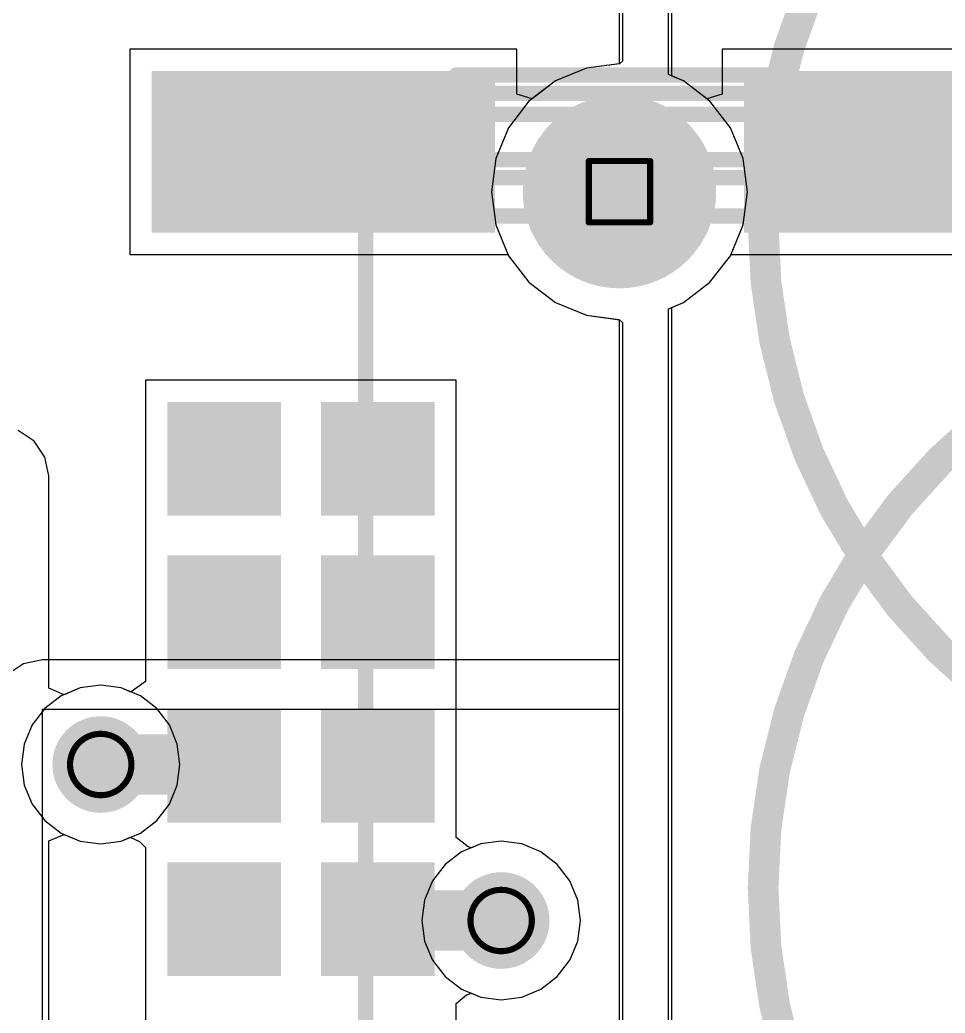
# Model space of a CAD drawing. Header units: millimetres. Extents: x 5 to 399, y 5 to 287.
# Drawn here: x 239.35 to 247, y 163.84 to 172.06 of the extents above; entities that cross this region are included whole.
import ezdxf

# ---------------------------------------------------------------- set-up
doc = ezdxf.new("R2010")
doc.units = ezdxf.units.MM
for name, color, linetype in [('BottomLayer', 5, 'Continuous'), ('BottomSolder', 6, 'Continuous'), ('DrillDrawing', 1, 'Continuous'), ('DrillGuide', 244, 'Continuous'), ('Mechanical7', 56, 'Continuous'), ('MidLayer1', 16, 'Continuous'), ('MidLayer2', 76, 'Continuous'), ('MultiLayer', 9, 'Continuous'), ('PadHoleLayer', 156, 'Continuous'), ('TopLayer', 1, 'Continuous'), ('TopOverlay', 2, 'Continuous'), ('TopPaste', 8, 'Continuous'), ('TopSolder', 216, 'Continuous'), ('ViaHoleLayer', 16, 'Continuous')]:
    doc.layers.add(name, color=color, linetype=linetype)

# ---------------------------------------------------------------- blocks, each defined once
blk = doc.blocks.new('CON_SMD_50P_ERNI_154765_279')
at = {"layer": 'BottomSolder'}
blk.add_solid([(17.52000052, 0.06999732), (17.3800008, 0.06999732), (17.52000052, -0.0700024), (17.3800008, -0.0700024)], dxfattribs=at)
at = {"layer": 'PadHoleLayer', "const_width": 0.7999984}
blk.add_lwpolyline([(17.05000146, -2.54e-06, 1), (17.84999986, -2.54e-06, 1)], format="xyb", close=True, dxfattribs=at)
at = {"layer": 'TopLayer'}
for points in [[(18.3799988, 3.80000002), (17.1800012, 3.80000002), (18.3799988, 1.10000034), (17.1800012, 1.10000034)], [(11.8299992, 3.67000028), (11.0300008, 3.67000028), (11.8299992, 2.87000188), (11.0300008, 2.87000188)], [(13.0999992, 3.67000028), (12.3000008, 3.67000028), (13.0999992, 2.87000188), (12.3000008, 2.87000188)], [(14.3699992, 3.67000028), (13.5700008, 3.67000028), (14.3699992, 2.87000188), (13.5700008, 2.87000188)], [(15.6399992, 3.67000028), (14.8400008, 3.67000028), (15.6399992, 2.87000188), (14.8400008, 2.87000188)], [(11.8299992, 2.40000028), (11.0300008, 2.40000028), (11.8299992, 1.60000188), (11.0300008, 1.60000188)], [(13.0999992, 2.40000028), (12.3000008, 2.40000028), (13.0999992, 1.60000188), (12.3000008, 1.60000188)], [(14.3699992, 2.40000028), (13.5700008, 2.40000028), (14.3699992, 1.60000188), (13.5700008, 1.60000188)], [(15.6399992, 2.40000028), (14.8400008, 2.40000028), (15.6399992, 1.60000188), (14.8400008, 1.60000188)], [(18.3799988, -1.10000034), (17.1800012, -1.10000034), (18.3799988, -3.80000002), (17.1800012, -3.80000002)]]:
    blk.add_solid(points, dxfattribs=at)
at = {"layer": 'TopOverlay', "const_width": 0.127}
for points in [[(11.18399846, 3.44460576, -0.4142135623730915), (11.28399826, 3.544605559999999)], [(11.5840002, 3.544605559999999, -0.4142135623730927), (11.684, 3.44460576)], [(12.45399846, 3.44460576, -0.4142135623730915), (12.55399826, 3.544605559999999)], [(12.8540002, 3.544605559999999, -0.4142135623730927), (12.954, 3.44460576)], [(13.72399846, 3.44460576, -0.4142135623730915), (13.82399826, 3.544605559999999)], [(14.1240002, 3.544605559999999, -0.4142135623730927), (14.224, 3.44460576)], [(14.99399846, 3.44460576, -0.4142135623730915), (15.09399826, 3.544605559999999)], [(15.3940002, 3.544605559999999, -0.4142135623730927), (15.494, 3.44460576)], [(17.26505564, 3.4000059, -0.4142135623730915), (17.36505544, 3.5000057)], [(18.16505638, 3.5000057, -0.4142135623730927), (18.26505618, 3.4000059)], [(18.26505618, 3.230006239999999, -0.4142135623730939), (18.16505638, 3.13000644)], [(17.91505688, 3.03000664, -0.4142135623730915), (18.01505668, 3.13000644)], [(18.01505668, 2.8800044, -0.4142135623730951), (17.91505688, 2.9800042)], [(11.18399846, 2.174605759999999, -0.4142135623730915), (11.28399826, 2.27460556)], [(11.5840002, 2.27460556, -0.4142135623730927), (11.684, 2.174605759999999)], [(12.45399846, 2.174605759999999, -0.4142135623730915), (12.55399826, 2.27460556)], [(12.8540002, 2.27460556, -0.4142135623730927), (12.954, 2.174605759999999)], [(13.72399846, 2.174605759999999, -0.4142135623730915), (13.82399826, 2.27460556)], [(14.1240002, 2.27460556, -0.4142135623730927), (14.224, 2.174605759999999)], [(14.99399846, 2.174605759999999, -0.4142135623730915), (15.09399826, 2.27460556)], [(15.3940002, 2.27460556, -0.4142135623730927), (15.494, 2.174605759999999)], [(17.56505504, 1.75000158, -0.4112006563803343), (17.82486402, 2.05000352)], [(17.71505474, 1.75000158, -0.4111942617119991), (17.97486118, 2.05000098)], [(17.82486402, -2.05001114, -0.4112006563803342), (17.56505504, -1.7500092)], [(17.97486118, -2.0500086, -0.4111942617119989), (17.71505474, -1.7500092)]]:
    blk.add_lwpolyline(points, format="xyb", dxfattribs=at)
at = {"layer": 'TopOverlay', "const_width": 0.0635}
for points in [[(11.25224826, 3.544605559999999, 1), (11.31574826, 3.544605559999999, 1)], [(11.2522508, 3.544605559999999, 1), (11.3157508, 3.544605559999999, 1)], [(11.5522502, 3.544605559999999, 1), (11.6157502, 3.544605559999999, 1)], [(11.5522502, 3.544605559999999, 1), (11.6157502, 3.544605559999999, 1)], [(12.52224826, 3.544605559999999, 1), (12.58574826, 3.544605559999999, 1)], [(12.5222508, 3.544605559999999, 1), (12.5857508, 3.544605559999999, 1)], [(12.8222502, 3.544605559999999, 1), (12.8857502, 3.544605559999999, 1)], [(12.8222502, 3.544605559999999, 1), (12.8857502, 3.544605559999999, 1)], [(13.79224826, 3.544605559999999, 1), (13.85574826, 3.544605559999999, 1)], [(13.7922508, 3.544605559999999, 1), (13.8557508, 3.544605559999999, 1)], [(14.0922502, 3.544605559999999, 1), (14.1557502, 3.544605559999999, 1)], [(14.0922502, 3.544605559999999, 1), (14.1557502, 3.544605559999999, 1)], [(15.06224826, 3.544605559999999, 1), (15.12574826, 3.544605559999999, 1)], [(15.0622508, 3.544605559999999, 1), (15.1257508, 3.544605559999999, 1)], [(15.3622502, 3.544605559999999, 1), (15.4257502, 3.544605559999999, 1)], [(15.3622502, 3.544605559999999, 1), (15.4257502, 3.544605559999999, 1)], [(17.3333029, 3.50000824, 1), (17.3968029, 3.50000824, 1)], [(17.33330544, 3.5000057, 1), (17.39680544, 3.5000057, 1)], [(18.13330638, 3.50000824, 1), (18.19680638, 3.50000824, 1)], [(18.13330638, 3.5000057, 1), (18.19680638, 3.5000057, 1)], [(11.15224846, 3.44460576, 1), (11.21574846, 3.44460576, 1)], [(11.15224846, 3.44460576, 1), (11.21574846, 3.44460576, 1)], [(11.65225, 3.44460576, 1), (11.71575, 3.44460576, 1)], [(11.65225, 3.44460576, 1), (11.71575, 3.44460576, 1)], [(12.42224846, 3.44460576, 1), (12.48574846, 3.44460576, 1)], [(12.42224846, 3.44460576, 1), (12.48574846, 3.44460576, 1)], [(12.92225, 3.44460576, 1), (12.98575, 3.44460576, 1)], [(12.92225, 3.44460576, 1), (12.98575, 3.44460576, 1)], [(13.69224846, 3.44460576, 1), (13.75574846, 3.44460576, 1)], [(13.69224846, 3.44460576, 1), (13.75574846, 3.44460576, 1)], [(14.19225, 3.44460576, 1), (14.25575, 3.44460576, 1)], [(14.19225, 3.44460576, 1), (14.25575, 3.44460576, 1)], [(14.96224846, 3.44460576, 1), (15.02574846, 3.44460576, 1)], [(14.96224846, 3.44460576, 1), (15.02574846, 3.44460576, 1)], [(15.46225, 3.44460576, 1), (15.52575, 3.44460576, 1)], [(15.46225, 3.44460576, 1), (15.52575, 3.44460576, 1)], [(17.2333031, 3.4000059, 1), (17.2968031, 3.4000059, 1)], [(17.23330564, 3.4000059, 1), (17.29680564, 3.4000059, 1)], [(18.23330618, 3.4000059, 1), (18.29680618, 3.4000059, 1)], [(18.23330618, 3.4000059, 1), (18.29680618, 3.4000059, 1)], [(18.23330618, 3.230006239999999, 1), (18.29680618, 3.230006239999999, 1)], [(18.23330618, 3.230006239999999, 1), (18.29680618, 3.230006239999999, 1)], [(17.98330668, 3.13000644, 1), (18.04680668, 3.13000644, 1)], [(17.98330668, 3.13000644, 1), (18.04680668, 3.13000644, 1)], [(18.13330638, 3.13000644, 1), (18.19680638, 3.13000644, 1)], [(18.13330638, 3.13000644, 1), (18.19680638, 3.13000644, 1)], [(17.88330434, 3.03000664, 1), (17.94680434, 3.03000664, 1)], [(17.88330434, 2.98000674, 1), (17.94680434, 2.98000674, 1)], [(17.88330688, 3.03000664, 1), (17.94680688, 3.03000664, 1)], [(17.88330688, 2.9800042, 1), (17.94680688, 2.9800042, 1)], [(11.15224846, 2.93190168, 1), (11.21574846, 2.93190168, 1)], [(11.15224846, 2.93190168, 1), (11.21574846, 2.93190168, 1)], [(11.65225, 2.93190168, 1), (11.71575, 2.93190168, 1)], [(11.65225, 2.93190168, 1), (11.71575, 2.93190168, 1)], [(12.42224846, 2.93190168, 1), (12.48574846, 2.93190168, 1)], [(12.42224846, 2.93190168, 1), (12.48574846, 2.93190168, 1)], [(12.92225, 2.93190168, 1), (12.98575, 2.93190168, 1)], [(12.92225, 2.93190168, 1), (12.98575, 2.93190168, 1)], [(13.69224846, 2.93190168, 1), (13.75574846, 2.93190168, 1)], [(13.69224846, 2.93190168, 1), (13.75574846, 2.93190168, 1)], [(14.19225, 2.93190168, 1), (14.25575, 2.93190168, 1)], [(14.19225, 2.93190168, 1), (14.25575, 2.93190168, 1)], [(14.96224846, 2.93190168, 1), (15.02574846, 2.93190168, 1)], [(14.96224846, 2.93190168, 1), (15.02574846, 2.93190168, 1)], [(15.46225, 2.93190168, 1), (15.52575, 2.93190168, 1)], [(15.46225, 2.93190168, 1), (15.52575, 2.93190168, 1)], [(11.15224846, 2.88348928, 1), (11.21574846, 2.88348928, 1)], [(11.15224846, 2.88348928, 1), (11.21574846, 2.88348928, 1)], [(11.65225, 2.88348928, 1), (11.71575, 2.88348928, 1)], [(11.65225, 2.88348928, 1), (11.71575, 2.88348928, 1)], [(12.42224846, 2.88348928, 1), (12.48574846, 2.88348928, 1)], [(12.42224846, 2.88348928, 1), (12.48574846, 2.88348928, 1)], [(12.92225, 2.88348928, 1), (12.98575, 2.88348928, 1)], [(12.92225, 2.88348928, 1), (12.98575, 2.88348928, 1)], [(13.69224846, 2.88348928, 1), (13.75574846, 2.88348928, 1)], [(13.69224846, 2.88348928, 1), (13.75574846, 2.88348928, 1)], [(14.19225, 2.88348928, 1), (14.25575, 2.88348928, 1)], [(14.19225, 2.88348928, 1), (14.25575, 2.88348928, 1)], [(14.96224846, 2.88348928, 1), (15.02574846, 2.88348928, 1)], [(14.96224846, 2.88348928, 1), (15.02574846, 2.88348928, 1)], [(15.46225, 2.88348928, 1), (15.52575, 2.88348928, 1)], [(15.46225, 2.88348928, 1), (15.52575, 2.88348928, 1)], [(17.88330434, 2.8800044, 1), (17.94680434, 2.8800044, 1)], [(17.88330434, 2.8800044, 1), (17.94680434, 2.8800044, 1)], [(17.93330678, 2.8800044, 1), (17.99680678, 2.8800044, 1)], [(17.93330678, 2.8800044, 1), (17.99680678, 2.8800044, 1)], [(17.93330678, 2.8800044, 1), (17.99680678, 2.8800044, 1)], [(17.98330668, 2.8800044, 1), (18.04680668, 2.8800044, 1)], [(18.23330618, 2.8800044, 1), (18.29680618, 2.8800044, 1)], [(18.23330618, 2.8800044, 1), (18.29680618, 2.8800044, 1)], [(17.93330678, 2.7800046, 1), (17.99680678, 2.7800046, 1)], [(17.93330678, 2.7800046, 1), (17.99680678, 2.7800046, 1)], [(17.93330678, 2.7800046, 1), (17.99680678, 2.7800046, 1)], [(18.23330618, 2.7800046, 1), (18.29680618, 2.7800046, 1)], [(18.23330618, 2.7800046, 1), (18.29680618, 2.7800046, 1)], [(18.23330618, 2.7800046, 1), (18.29680618, 2.7800046, 1)], [(11.25224826, 2.27460556, 1), (11.31574826, 2.27460556, 1)], [(11.2522508, 2.27460556, 1), (11.3157508, 2.27460556, 1)], [(11.5522502, 2.27460556, 1), (11.6157502, 2.27460556, 1)], [(11.5522502, 2.27460556, 1), (11.6157502, 2.27460556, 1)], [(12.52224826, 2.27460556, 1), (12.58574826, 2.27460556, 1)], [(12.5222508, 2.27460556, 1), (12.5857508, 2.27460556, 1)], [(12.8222502, 2.27460556, 1), (12.8857502, 2.27460556, 1)], [(12.8222502, 2.27460556, 1), (12.8857502, 2.27460556, 1)], [(13.79224826, 2.27460556, 1), (13.85574826, 2.27460556, 1)], [(13.7922508, 2.27460556, 1), (13.8557508, 2.27460556, 1)], [(14.0922502, 2.27460556, 1), (14.1557502, 2.27460556, 1)], [(14.0922502, 2.27460556, 1), (14.1557502, 2.27460556, 1)], [(15.06224826, 2.27460556, 1), (15.12574826, 2.27460556, 1)], [(15.0622508, 2.27460556, 1), (15.1257508, 2.27460556, 1)], [(15.3622502, 2.27460556, 1), (15.4257502, 2.27460556, 1)], [(15.3622502, 2.27460556, 1), (15.4257502, 2.27460556, 1)], [(11.15224846, 2.174605759999999, 1), (11.21574846, 2.174605759999999, 1)], [(11.15224846, 2.174605759999999, 1), (11.21574846, 2.174605759999999, 1)], [(11.65225, 2.174605759999999, 1), (11.71575, 2.174605759999999, 1)], [(11.65225, 2.174605759999999, 1), (11.71575, 2.174605759999999, 1)], [(12.42224846, 2.174605759999999, 1), (12.48574846, 2.174605759999999, 1)], [(12.42224846, 2.174605759999999, 1), (12.48574846, 2.174605759999999, 1)], [(12.92225, 2.174605759999999, 1), (12.98575, 2.174605759999999, 1)], [(12.92225, 2.174605759999999, 1), (12.98575, 2.174605759999999, 1)], [(13.69224846, 2.174605759999999, 1), (13.75574846, 2.174605759999999, 1)], [(13.69224846, 2.174605759999999, 1), (13.75574846, 2.174605759999999, 1)], [(14.19225, 2.174605759999999, 1), (14.25575, 2.174605759999999, 1)], [(14.19225, 2.174605759999999, 1), (14.25575, 2.174605759999999, 1)], [(14.96224846, 2.174605759999999, 1), (15.02574846, 2.174605759999999, 1)], [(14.96224846, 2.174605759999999, 1), (15.02574846, 2.174605759999999, 1)], [(15.46225, 2.174605759999999, 1), (15.52575, 2.174605759999999, 1)], [(15.46225, 2.174605759999999, 1), (15.52575, 2.174605759999999, 1)], [(17.1183046, 2.10000342, 1), (17.1818046, 2.10000342, 1)], [(17.1183046, 2.10000342, 1), (17.1818046, 2.10000342, 1)], [(17.2183044, 2.10000342, 1), (17.2818044, 2.10000342, 1)], [(17.2183044, 2.10000342, 1), (17.2818044, 2.10000342, 1)], [(17.2183044, 2.10000342, 1), (17.2818044, 2.10000342, 1)], [(17.2333031, 2.10000342, 1), (17.2968031, 2.10000342, 1)], [(17.88330434, 2.10000342, 1), (17.94680434, 2.10000342, 1)], [(17.93330678, 2.13435946, 1), (17.99680678, 2.13435946, 1)], [(17.93330678, 2.13435946, 1), (17.99680678, 2.13435946, 1)], [(17.93330678, 2.13435946, 1), (17.99680678, 2.13435946, 1)], [(17.93330678, 2.10000342, 1), (17.99680678, 2.10000342, 1)], [(17.93330678, 2.10000342, 1), (17.99680678, 2.10000342, 1)], [(17.93330678, 2.10000342, 1), (17.99680678, 2.10000342, 1)], [(17.93330678, 2.10000342, 1), (17.99680678, 2.10000342, 1)], [(18.23330618, 2.13435946, 1), (18.29680618, 2.13435946, 1)], [(18.23330618, 2.13435946, 1), (18.29680618, 2.13435946, 1)], [(18.23330618, 2.13435946, 1), (18.29680618, 2.13435946, 1)], [(18.23330618, 2.10000342, 1), (18.29680618, 2.10000342, 1)], [(18.23330618, 2.10000342, 1), (18.29680618, 2.10000342, 1)], [(18.23330618, 2.10000342, 1), (18.29680618, 2.10000342, 1)], [(17.79311402, 2.05000352, 1), (17.85661402, 2.05000352, 1)], [(17.79311402, 2.05000352, 1), (17.85661402, 2.05000352, 1)], [(17.93330678, 2.05000352, 1), (17.99680678, 2.05000352, 1)], [(17.94311118, 2.05000098, 1), (18.00661118, 2.05000098, 1)], [(17.94311372, 2.05000352, 1), (18.00661372, 2.05000352, 1)], [(17.94311372, 2.05000352, 1), (18.00661372, 2.05000352, 1)], [(18.0583078, 2.05000352, 1), (18.1218078, 2.05000352, 1)], [(18.0583078, 2.05000352, 1), (18.1218078, 2.05000352, 1)], [(18.0583078, 2.05000352, 1), (18.1218078, 2.05000352, 1)], [(18.23330618, 2.05000352, 1), (18.29680618, 2.05000352, 1)], [(18.23330618, 2.05000352, 1), (18.29680618, 2.05000352, 1)], [(18.23330618, 2.05000352, 1), (18.29680618, 2.05000352, 1)], [(17.53330504, 1.75000158, 1), (17.59680504, 1.75000158, 1)], [(17.53330504, 1.75000158, 1), (17.59680504, 1.75000158, 1)], [(17.68330474, 1.75000158, 1), (17.74680474, 1.75000158, 1)], [(17.68330474, 1.75000158, 1), (17.74680474, 1.75000158, 1)], [(17.2183044, 1.70000168, 1), (17.2818044, 1.70000168, 1)], [(17.2183044, 1.70000168, 1), (17.2818044, 1.70000168, 1)], [(11.15224846, 1.66190168, 1), (11.21574846, 1.66190168, 1)], [(11.15224846, 1.66190168, 1), (11.21574846, 1.66190168, 1)], [(11.15224846, 1.61348928, 1), (11.21574846, 1.61348928, 1)], [(11.15224846, 1.61348928, 1), (11.21574846, 1.61348928, 1)], [(11.65225, 1.66190168, 1), (11.71575, 1.66190168, 1)], [(11.65225, 1.66190168, 1), (11.71575, 1.66190168, 1)], [(11.65225, 1.61348928, 1), (11.71575, 1.61348928, 1)], [(11.65225, 1.61348928, 1), (11.71575, 1.61348928, 1)], [(12.42224846, 1.66190168, 1), (12.48574846, 1.66190168, 1)], [(12.42224846, 1.66190168, 1), (12.48574846, 1.66190168, 1)], [(12.42224846, 1.61348928, 1), (12.48574846, 1.61348928, 1)], [(12.42224846, 1.61348928, 1), (12.48574846, 1.61348928, 1)], [(12.92225, 1.66190168, 1), (12.98575, 1.66190168, 1)], [(12.92225, 1.66190168, 1), (12.98575, 1.66190168, 1)], [(12.92225, 1.61348928, 1), (12.98575, 1.61348928, 1)], [(12.92225, 1.61348928, 1), (12.98575, 1.61348928, 1)], [(13.69224846, 1.66190168, 1), (13.75574846, 1.66190168, 1)], [(13.69224846, 1.66190168, 1), (13.75574846, 1.66190168, 1)], [(13.69224846, 1.61348928, 1), (13.75574846, 1.61348928, 1)], [(13.69224846, 1.61348928, 1), (13.75574846, 1.61348928, 1)], [(14.19225, 1.66190168, 1), (14.25575, 1.66190168, 1)], [(14.19225, 1.66190168, 1), (14.25575, 1.66190168, 1)], [(14.19225, 1.61348928, 1), (14.25575, 1.61348928, 1)], [(14.19225, 1.61348928, 1), (14.25575, 1.61348928, 1)], [(14.96224846, 1.66190168, 1), (15.02574846, 1.66190168, 1)], [(14.96224846, 1.66190168, 1), (15.02574846, 1.66190168, 1)], [(14.96224846, 1.61348928, 1), (15.02574846, 1.61348928, 1)], [(14.96224846, 1.61348928, 1), (15.02574846, 1.61348928, 1)], [(15.46225, 1.66190168, 1), (15.52575, 1.66190168, 1)], [(15.46225, 1.66190168, 1), (15.52575, 1.66190168, 1)], [(15.46225, 1.61348928, 1), (15.52575, 1.61348928, 1)], [(15.46225, 1.61348928, 1), (15.52575, 1.61348928, 1)], [(18.23330618, 1.50000208, 1), (18.29680618, 1.50000208, 1)], [(18.23330618, 1.34999984, 1), (18.29680618, 1.34999984, 1)], [(18.38330842, 1.34999984, 1), (18.44680842, 1.34999984, 1)], [(18.38330842, 1.34999984, 1), (18.44680842, 1.34999984, 1)], [(18.38330842, 1.34999984, 1), (18.44680842, 1.34999984, 1)], [(17.1683045, 0.499999, 1), (17.2318045, 0.499999, 1)], [(16.81830266, 0.14999716, 1), (16.88180266, 0.14999716, 1)], [(18.23330618, -1.35000746, 1), (18.29680618, -1.35000746, 1)], [(18.38330842, -1.35000746, 1), (18.44680842, -1.35000746, 1)], [(18.38330842, -1.35000746, 1), (18.44680842, -1.35000746, 1)], [(18.38330842, -1.35000746, 1), (18.44680842, -1.35000746, 1)], [(18.23330618, -1.50000716, 1), (18.29680618, -1.50000716, 1)], [(17.53330504, -1.7500092, 1), (17.59680504, -1.7500092, 1)], [(17.53330504, -1.7500092, 1), (17.59680504, -1.7500092, 1)], [(17.68330474, -1.7500092, 1), (17.74680474, -1.7500092, 1)], [(17.68330474, -1.7500092, 1), (17.74680474, -1.7500092, 1)], [(17.2183044, -2.10001104, 1), (17.2818044, -2.10001104, 1)], [(17.2183044, -2.10001104, 1), (17.2818044, -2.10001104, 1)], [(17.2183044, -2.10001104, 1), (17.2818044, -2.10001104, 1)], [(17.2333031, -2.10001104, 1), (17.2968031, -2.10001104, 1)], [(17.79311402, -2.05001114, 1), (17.85661402, -2.05001114, 1)], [(17.79311402, -2.05001114, 1), (17.85661402, -2.05001114, 1)], [(17.88330434, -2.10001104, 1), (17.94680434, -2.10001104, 1)], [(17.93330678, -2.05001114, 1), (17.99680678, -2.05001114, 1)], [(17.93330678, -2.10001104, 1), (17.99680678, -2.10001104, 1)], [(17.93330678, -2.10001104, 1), (17.99680678, -2.10001104, 1)], [(17.93330678, -2.10001104, 1), (17.99680678, -2.10001104, 1)], [(17.93330678, -2.10001104, 1), (17.99680678, -2.10001104, 1)], [(17.94311118, -2.0500086, 1), (18.00661118, -2.0500086, 1)], [(17.94311372, -2.05001114, 1), (18.00661372, -2.05001114, 1)], [(17.94311372, -2.05001114, 1), (18.00661372, -2.05001114, 1)], [(18.0583078, -2.05001114, 1), (18.1218078, -2.05001114, 1)], [(18.0583078, -2.05001114, 1), (18.1218078, -2.05001114, 1)], [(18.0583078, -2.05001114, 1), (18.1218078, -2.05001114, 1)], [(18.23330618, -2.05001114, 1), (18.29680618, -2.05001114, 1)], [(18.23330618, -2.05001114, 1), (18.29680618, -2.05001114, 1)], [(18.23330618, -2.05001114, 1), (18.29680618, -2.05001114, 1)], [(18.23330618, -2.10001104, 1), (18.29680618, -2.10001104, 1)], [(18.23330618, -2.10001104, 1), (18.29680618, -2.10001104, 1)], [(18.23330618, -2.10001104, 1), (18.29680618, -2.10001104, 1)], [(17.93330678, -2.13436708, 1), (17.99680678, -2.13436708, 1)], [(17.93330678, -2.13436708, 1), (17.99680678, -2.13436708, 1)], [(17.93330678, -2.13436708, 1), (17.99680678, -2.13436708, 1)], [(18.23330618, -2.13436708, 1), (18.29680618, -2.13436708, 1)], [(18.23330618, -2.13436708, 1), (18.29680618, -2.13436708, 1)], [(18.23330618, -2.13436708, 1), (18.29680618, -2.13436708, 1)]]:
    blk.add_lwpolyline(points, format="xyb", close=True, dxfattribs=at)
at = {"layer": 'TopOverlay', "const_width": 0.127}
for points in [[(11.2840008, 3.544605559999999), (11.5840002, 3.544605559999999)], [(12.5540008, 3.544605559999999), (12.8540002, 3.544605559999999)], [(13.8240008, 3.544605559999999), (14.1240002, 3.544605559999999)], [(15.0940008, 3.544605559999999), (15.3940002, 3.544605559999999)], [(17.3650529, 3.50000824), (18.16505638, 3.50000824)], [(11.18399846, 3.44460576), (11.18399846, 2.93190168)], [(11.684, 3.44460576), (11.684, 2.93190168)], [(12.45399846, 3.44460576), (12.45399846, 2.93190168)], [(12.954, 3.44460576), (12.954, 2.93190168)], [(13.72399846, 3.44460576), (13.72399846, 2.93190168)], [(14.224, 3.44460576), (14.224, 2.93190168)], [(14.99399846, 3.44460576), (14.99399846, 2.93190168)], [(15.494, 3.44460576), (15.494, 2.93190168)], [(17.2650531, 3.4000059), (17.2650531, 2.10000342)], [(18.26505618, 3.4000059), (18.26505618, 3.230006239999999)], [(18.01505668, 3.13000644), (18.16505638, 3.13000644)], [(17.91505434, 3.03000664), (17.91505434, 2.98000674)], [(11.18399846, 2.93190168), (11.18399846, 2.88348928)], [(11.684, 2.93190168), (11.684, 2.88348928)], [(12.45399846, 2.93190168), (12.45399846, 2.88348928)], [(12.954, 2.93190168), (12.954, 2.88348928)], [(13.72399846, 2.93190168), (13.72399846, 2.88348928)], [(14.224, 2.93190168), (14.224, 2.88348928)], [(14.99399846, 2.93190168), (14.99399846, 2.88348928)], [(15.494, 2.93190168), (15.494, 2.88348928)], [(11.18399846, 2.88348928), (11.684, 2.88348928)], [(12.45399846, 2.88348928), (12.954, 2.88348928)], [(13.72399846, 2.88348928), (14.224, 2.88348928)], [(14.99399846, 2.88348928), (15.494, 2.88348928)], [(17.91505434, 2.8800044), (17.96505678, 2.8800044)], [(17.91505434, 2.8800044), (17.91505434, 2.10000342)], [(17.96505678, 2.8800044), (18.26505618, 2.8800044)], [(17.96505678, 2.8800044), (17.96505678, 2.7800046)], [(18.26505618, 2.8800044), (18.26505618, 2.7800046)], [(17.96505678, 2.7800046), (17.96505678, 2.13435946)], [(17.96505678, 2.7800046), (18.26505618, 2.7800046)], [(18.26505618, 2.7800046), (18.26505618, 2.13435946)], [(11.2840008, 2.27460556), (11.5840002, 2.27460556)], [(12.5540008, 2.27460556), (12.8540002, 2.27460556)], [(13.8240008, 2.27460556), (14.1240002, 2.27460556)], [(15.0940008, 2.27460556), (15.3940002, 2.27460556)], [(11.18399846, 2.174605759999999), (11.18399846, 1.66190168)], [(11.684, 2.174605759999999), (11.684, 1.66190168)], [(12.45399846, 2.174605759999999), (12.45399846, 1.66190168)], [(12.954, 2.174605759999999), (12.954, 1.66190168)], [(13.72399846, 2.174605759999999), (13.72399846, 1.66190168)], [(14.224, 2.174605759999999), (14.224, 1.66190168)], [(14.99399846, 2.174605759999999), (14.99399846, 1.66190168)], [(15.494, 2.174605759999999), (15.494, 1.66190168)], [(-8.50002618, 2.10000342), (17.1500546, 2.10000342)], [(17.1500546, 2.10000342), (17.2500544, 2.10000342)], [(17.2500544, 2.10000342), (17.2500544, 1.70000168)], [(17.2500544, 2.10000342), (17.96505678, 2.10000342)], [(17.96505678, 2.13435946), (17.96505678, 2.10000342)], [(17.96505678, 2.13435946), (18.26505618, 2.13435946)], [(17.96505678, 2.10000342), (18.26505618, 2.10000342)], [(17.96505678, 2.10000342), (17.96505678, 2.05000352)], [(18.26505618, 2.13435946), (18.26505618, 2.10000342)], [(18.26505618, 2.10000342), (18.26505618, 2.05000352)], [(17.82486402, 2.05000352), (17.97486372, 2.05000352)], [(17.97486372, 2.05000352), (18.0900578, 2.05000352)], [(18.0900578, 2.05000352), (18.26505618, 2.05000352)], [(18.0900578, 2.05000352), (18.0900578, -2.05001114)], [(18.26505618, 2.05000352), (18.26505618, -2.05001114)], [(17.56505504, 1.75000158), (17.56505504, -1.7500092)], [(17.71505474, 1.75000158), (17.71505474, -1.7500092)], [(17.2500544, 1.70000168), (17.2500544, -2.10001104)], [(11.18399846, 1.66190168), (11.18399846, 1.61348928)], [(11.18399846, 1.61348928), (11.684, 1.61348928)], [(11.684, 1.66190168), (11.684, 1.61348928)], [(12.45399846, 1.66190168), (12.45399846, 1.61348928)], [(12.45399846, 1.61348928), (12.954, 1.61348928)], [(12.954, 1.66190168), (12.954, 1.61348928)], [(13.72399846, 1.66190168), (13.72399846, 1.61348928)], [(13.72399846, 1.61348928), (14.224, 1.61348928)], [(14.224, 1.66190168), (14.224, 1.61348928)], [(14.99399846, 1.66190168), (14.99399846, 1.61348928)], [(14.99399846, 1.61348928), (15.494, 1.61348928)], [(15.494, 1.66190168), (15.494, 1.61348928)], [(18.26505618, 1.50000208), (18.41505842, 1.34999984)], [(18.26505618, 1.34999984), (18.41505842, 1.34999984)], [(18.41505842, 1.34999984), (18.41505842, -1.35000746)], [(17.2000545, 0.499999), (16.85005266, 0.14999716)], [(18.41505842, -1.35000746), (18.26505618, -1.50000716)], [(18.26505618, -1.35000746), (18.41505842, -1.35000746)], [(17.2500544, -2.10001104), (17.2466, -6.400799999999999)], [(17.2500544, -2.10001104), (17.96505678, -2.10001104)], [(17.2650531, -2.10001104), (17.2650531, -3.40001352)], [(17.82486402, -2.05001114), (17.97486372, -2.05001114)], [(17.91505434, -2.10001104), (17.91505434, -2.88001202)], [(17.96505678, -2.05001114), (17.96505678, -2.10001104)], [(17.96505678, -2.10001104), (18.26505618, -2.10001104)], [(17.96505678, -2.10001104), (17.96505678, -2.13436708)], [(17.97486372, -2.05001114), (18.0900578, -2.05001114)], [(18.0900578, -2.05001114), (18.26505618, -2.05001114)], [(18.26505618, -2.05001114), (18.26505618, -2.10001104)], [(18.26505618, -2.10001104), (18.26505618, -2.13436708)], [(17.96505678, -2.13436708), (17.96505678, -2.78001222)], [(17.96505678, -2.13436708), (18.26505618, -2.13436708)], [(18.26505618, -2.13436708), (18.26505618, -2.78001222)]]:
    blk.add_lwpolyline(points, dxfattribs=at)
at = {"layer": 'TopPaste'}
for points in [[(18.3799988, 3.80000002), (17.1800012, 3.80000002), (18.3799988, 1.10000034), (17.1800012, 1.10000034)], [(11.8299992, 3.67000028), (11.0300008, 3.67000028), (11.8299992, 2.87000188), (11.0300008, 2.87000188)], [(13.0999992, 3.67000028), (12.3000008, 3.67000028), (13.0999992, 2.87000188), (12.3000008, 2.87000188)], [(14.3699992, 3.67000028), (13.5700008, 3.67000028), (14.3699992, 2.87000188), (13.5700008, 2.87000188)], [(15.6399992, 3.67000028), (14.8400008, 3.67000028), (15.6399992, 2.87000188), (14.8400008, 2.87000188)], [(11.8299992, 2.40000028), (11.0300008, 2.40000028), (11.8299992, 1.60000188), (11.0300008, 1.60000188)], [(13.0999992, 2.40000028), (12.3000008, 2.40000028), (13.0999992, 1.60000188), (12.3000008, 1.60000188)], [(14.3699992, 2.40000028), (13.5700008, 2.40000028), (14.3699992, 1.60000188), (13.5700008, 1.60000188)], [(15.6399992, 2.40000028), (14.8400008, 2.40000028), (15.6399992, 1.60000188), (14.8400008, 1.60000188)], [(18.3799988, -1.10000034), (17.1800012, -1.10000034), (18.3799988, -3.80000002), (17.1800012, -3.80000002)]]:
    blk.add_solid(points, dxfattribs=at)
at = {"layer": 'TopSolder'}
for points in [[(18.44999866, 3.86999988), (17.11000134, 3.86999988), (18.44999866, 1.03000048), (17.11000134, 1.03000048)], [(11.89999906, 3.740000139999999), (10.96000094, 3.740000139999999), (11.89999906, 2.80000202), (10.96000094, 2.80000202)], [(13.16999906, 3.740000139999999), (12.23000094, 3.740000139999999), (13.16999906, 2.80000202), (12.23000094, 2.80000202)], [(14.43999906, 3.740000139999999), (13.50000094, 3.740000139999999), (14.43999906, 2.80000202), (13.50000094, 2.80000202)], [(15.70999906, 3.740000139999999), (14.77000094, 3.740000139999999), (15.70999906, 2.80000202), (14.77000094, 2.80000202)], [(11.89999906, 2.47000014), (10.96000094, 2.47000014), (11.89999906, 1.53000202), (10.96000094, 1.53000202)], [(13.16999906, 2.47000014), (12.23000094, 2.47000014), (13.16999906, 1.53000202), (12.23000094, 1.53000202)], [(14.43999906, 2.47000014), (13.50000094, 2.47000014), (14.43999906, 1.53000202), (13.50000094, 1.53000202)], [(15.70999906, 2.47000014), (14.77000094, 2.47000014), (15.70999906, 1.53000202), (14.77000094, 1.53000202)], [(17.52000052, 0.06999732), (17.3800008, 0.06999732), (17.52000052, -0.0700024), (17.3800008, -0.0700024)], [(18.44999866, -1.03000048), (17.11000134, -1.03000048), (18.44999866, -3.86999988), (17.11000134, -3.86999988)]]:
    blk.add_solid(points, dxfattribs=at)

msp = doc.modelspace()

# ---------------------------------------------------------------- linework, layer by layer
at = {"layer": 'BottomLayer'}
for p, q in [((244.71238078, 171.60354554), (244.71237824, 179.86559658)), ((244.30454314, 179.45776148), (244.30454568, 171.69401272)), ((244.30454568, 171.69401272), (244.03229832, 171.65817078)), ((244.03229832, 171.65817078), (243.77687338, 171.55236962)), ((244.83593146, 171.55236962), (244.71238078, 171.60354554)), ((243.77687338, 171.55236962), (243.55753422, 171.38406668)), ((245.05527062, 171.38406668), (244.83593146, 171.55236962)), ((243.55753422, 171.38406668), (243.38923128, 171.16472752)), ((245.22357356, 171.16472752), (245.05527062, 171.38406668)), ((243.38923128, 171.16472752), (243.28343012, 170.90930258)), ((245.32937472, 170.90930258), (245.22357356, 171.16472752)), ((243.28343012, 170.90930258), (243.24734434, 170.63519848)), ((245.3654605, 170.63519848), (245.32937472, 170.90930258)), ((243.24734434, 170.63519848), (243.28343012, 170.36109438)), ((245.32937472, 170.36109438), (245.3654605, 170.63519848)), ((243.28343012, 170.36109438), (243.38923128, 170.10566944)), ((245.22357356, 170.10566944), (245.32937472, 170.36109438)), ((243.38923128, 170.10566944), (243.55753422, 169.88633028)), ((245.05527062, 169.88633028), (245.22357356, 170.10566944)), ((243.55753422, 169.88633028), (243.77687338, 169.71802734)), ((244.83593146, 169.71802734), (245.05527062, 169.88633028)), ((243.77687338, 169.71802734), (244.03229832, 169.61222618)), ((244.71238078, 169.66685142), (244.83593146, 169.71802734)), ((244.71238586, 149.11759864), (244.71238078, 169.66685142)), ((244.03229832, 169.61222618), (244.30454568, 169.57638424)), ((244.30454568, 169.57638424), (244.30455076, 153.78618214)), ((239.46518274, 168.57158056), (239.3328716, 168.6599878)), ((239.55358998, 168.43926942), (239.46518274, 168.57158056)), ((239.58463386, 168.28319658), (239.55358998, 168.43926942)), ((239.58463386, 166.52673832), (239.58463386, 168.28319658)), ((239.71163386, 166.47348976), (239.58463386, 166.52673832)), ((239.84531406, 166.5288643), (239.71163386, 166.47348976)), ((240.01499876, 166.5512036), (239.84531406, 166.5288643)), ((240.18468346, 166.5288643), (240.01499876, 166.5512036)), ((240.342801, 166.46336786), (240.18468346, 166.5288643)), ((240.47858178, 166.3591796), (240.342801, 166.46336786)), ((240.58277004, 166.22340136), (240.47858178, 166.3591796)), ((240.64826648, 166.06528128), (240.58277004, 166.22340136)), ((240.67060578, 165.89559658), (240.64826648, 166.06528128)), ((240.64826648, 165.72591188), (240.67060578, 165.89559658)), ((240.58277004, 165.5677918), (240.64826648, 165.72591188)), ((240.47858178, 165.43201356), (240.58277004, 165.5677918)), ((240.342801, 165.3278253), (240.47858178, 165.43201356)), ((239.58463386, 165.26445484), (239.71163386, 165.3177034)), ((239.71163386, 165.3177034), (239.84531406, 165.26232886)), ((240.18468346, 165.26232886), (240.342801, 165.3278253)), ((239.58463132, 162.71673832), (239.58463386, 165.26445484)), ((239.84531406, 165.26232886), (240.01499876, 165.23998956)), ((240.01499876, 165.23998956), (240.18468346, 165.26232886)), ((243.15811414, 165.23806678), (242.9999966, 165.17257034)), ((243.32779884, 165.26040608), (243.15811414, 165.23806678)), ((243.49748354, 165.23806678), (243.32779884, 165.26040608)), ((243.65560108, 165.17257034), (243.49748354, 165.23806678)), ((242.9999966, 165.17257034), (242.86421582, 165.06838208)), ((243.79138186, 165.06838208), (243.65560108, 165.17257034)), ((242.86421582, 165.06838208), (242.76002756, 164.93260384)), ((243.89557012, 164.93260384), (243.79138186, 165.06838208)), ((242.76002756, 164.93260384), (242.69453112, 164.77448376)), ((243.96106656, 164.77448376), (243.89557012, 164.93260384)), ((242.69453112, 164.77448376), (242.67219182, 164.60479906)), ((243.98340586, 164.60479906), (243.96106656, 164.77448376)), ((242.67219182, 164.60479906), (242.69453112, 164.43511436)), ((243.96106656, 164.43511436), (243.98340586, 164.60479906)), ((242.69453112, 164.43511436), (242.76002756, 164.27699428)), ((243.89557012, 164.27699428), (243.96106656, 164.43511436)), ((242.76002756, 164.27699428), (242.86421582, 164.14121604)), ((243.79138186, 164.14121604), (243.89557012, 164.27699428)), ((242.86421582, 164.14121604), (242.9999966, 164.03702778)), ((243.65560108, 164.03702778), (243.79138186, 164.14121604)), ((242.9999966, 164.03702778), (243.15811414, 163.97153134)), ((243.15811414, 163.97153134), (243.32779884, 163.94919204)), ((243.32779884, 163.94919204), (243.49748354, 163.97153134)), ((243.49748354, 163.97153134), (243.65560108, 164.03702778))]:
    msp.add_line(p, q, dxfattribs=at)
at = {"layer": 'BottomLayer', "const_width": 0.3999992}
for points in [[(239.81499916, 165.89559658, 1), (240.21499836, 165.89559658, 1)], [(243.12779924, 164.60479906, 1), (243.52779844, 164.60479906, 1)]]:
    msp.add_lwpolyline(points, format="xyb", close=True, dxfattribs=at)
at = {"layer": 'DrillDrawing', "const_width": 0.0508}
for points in [[(244.05240242, 170.88919848), (244.56040242, 170.88919848)], [(244.05240242, 170.38119848), (244.05240242, 170.88919848)], [(244.56040242, 170.38119848), (244.56040242, 170.88919848)], [(244.05240242, 170.38119848), (244.56040242, 170.38119848)]]:
    msp.add_lwpolyline(points, dxfattribs=at)
at = {"layer": 'DrillDrawing'}
for points, const_width in [([(244.03970242, 170.88919848, 1), (244.06510242, 170.88919848, 1)], 0.0254), ([(244.03970242, 170.88919848, 1), (244.06510242, 170.88919848, 1)], 0.0254), ([(244.54770242, 170.88919848, 1), (244.57310242, 170.88919848, 1)], 0.0254), ([(244.54770242, 170.88919848, 1), (244.57310242, 170.88919848, 1)], 0.0254), ([(244.03970242, 170.38119848, 1), (244.06510242, 170.38119848, 1)], 0.0254), ([(244.03970242, 170.38119848, 1), (244.06510242, 170.38119848, 1)], 0.0254), ([(244.54770242, 170.38119848, 1), (244.57310242, 170.38119848, 1)], 0.0254), ([(244.54770242, 170.38119848, 1), (244.57310242, 170.38119848, 1)], 0.0254), ([(240.26899876, 165.89559658, 1), (239.76099876, 165.89559658, 1)], 0.0508), ([(239.74829876, 165.89559658, 1), (239.77369876, 165.89559658, 1)], 0.0254), ([(240.25629876, 165.89559658, 1), (240.28169876, 165.89559658, 1)], 0.0254), ([(243.58179884, 164.60479906, 1), (243.07379884, 164.60479906, 1)], 0.0508), ([(243.06109884, 164.60479906, 1), (243.08649884, 164.60479906, 1)], 0.0254), ([(243.56909884, 164.60479906, 1), (243.59449884, 164.60479906, 1)], 0.0254)]:
    msp.add_lwpolyline(points, format="xyb", close=True, dxfattribs=dict(at, const_width=const_width))
at = {"layer": 'DrillGuide', "const_width": 0.1999996}
for points in [[(239.91499896, 165.89559658, 1), (240.11499856, 165.89559658, 1)], [(243.22779904, 164.60479906, 1), (243.42779864, 164.60479906, 1)]]:
    msp.add_lwpolyline(points, format="xyb", close=True, dxfattribs=at)
at = {"layer": 'Mechanical7'}
for points, const_width in [([(255.49439122, 170.37539204, 1), (245.4943909, 170.37539204, 1)], 0.254), ([(245.4308909, 170.37539204, 1), (245.5578909, 170.37539204, 1)], 0.127), ([(255.49439122, 164.87537764, 1), (245.4943909, 164.87537764, 1)], 0.254), ([(245.4308909, 164.87537764, 1), (245.5578909, 164.87537764, 1)], 0.127)]:
    msp.add_lwpolyline(points, format="xyb", close=True, dxfattribs=dict(at, const_width=const_width))
at = {"layer": 'MidLayer1'}
for p, q in [((244.71239094, 171.603543), (244.71239094, 179.86559658)), ((244.30455584, 179.45776148), (244.30455584, 171.69401272)), ((244.30455584, 171.69401272), (244.03229832, 171.65817078)), ((244.03229832, 171.65817078), (243.77687338, 171.55236962)), ((244.83593146, 171.55236962), (244.71239094, 171.603543)), ((243.77687338, 171.55236962), (243.55753422, 171.38406668)), ((245.05527062, 171.38406668), (244.83593146, 171.55236962)), ((243.55753422, 171.38406668), (243.38923128, 171.16472752)), ((245.22357356, 171.16472752), (245.05527062, 171.38406668)), ((243.38923128, 171.16472752), (243.28343012, 170.90930258)), ((245.32937472, 170.90930258), (245.22357356, 171.16472752)), ((243.28343012, 170.90930258), (243.24734434, 170.63519848)), ((245.3654605, 170.63519848), (245.32937472, 170.90930258)), ((243.24734434, 170.63519848), (243.28343012, 170.36109438)), ((245.32937472, 170.36109438), (245.3654605, 170.63519848)), ((243.28343012, 170.36109438), (243.38923128, 170.10566944)), ((245.22357356, 170.10566944), (245.32937472, 170.36109438)), ((243.38923128, 170.10566944), (243.55753422, 169.88633028)), ((245.05527062, 169.88633028), (245.22357356, 170.10566944)), ((243.55753422, 169.88633028), (243.77687338, 169.71802734)), ((244.83593146, 169.71802734), (245.05527062, 169.88633028)), ((243.77687338, 169.71802734), (244.03229832, 169.61222618)), ((244.71239094, 169.66685396), (244.83593146, 169.71802734)), ((244.7123884, 148.36179116), (244.71239094, 169.66685396)), ((244.03229832, 169.61222618), (244.30455584, 169.57638424)), ((244.30455584, 169.57638424), (244.30455584, 166.76063168)), ((239.53239876, 166.7606266), (239.37632592, 166.72958272)), ((244.30455584, 166.76063168), (239.53239876, 166.7606266)), ((239.37632592, 166.72958272), (239.24401478, 166.64117548)), ((239.53239876, 166.3527915), (244.30455584, 166.35279658)), ((239.53239876, 156.0469955), (239.53239876, 166.3527915)), ((244.30455584, 166.35279658), (244.3045533, 148.36179116))]:
    msp.add_line(p, q, dxfattribs=at)
at = {"layer": 'MidLayer1', "const_width": 0.3999992}
for points in [[(239.81499916, 165.89559658, 1), (240.21499836, 165.89559658, 1)], [(243.12779924, 164.60479906, 1), (243.52779844, 164.60479906, 1)]]:
    msp.add_lwpolyline(points, format="xyb", close=True, dxfattribs=at)
at = {"layer": 'MidLayer2'}
for p, q in [((244.71239094, 171.603543), (244.71239094, 179.86559658)), ((244.30455584, 179.45776148), (244.30455584, 171.69401272)), ((244.30455584, 171.69401272), (244.03229832, 171.65817078)), ((244.03229832, 171.65817078), (243.77687338, 171.55236962)), ((244.83593146, 171.55236962), (244.71239094, 171.603543)), ((243.77687338, 171.55236962), (243.55753422, 171.38406668)), ((245.05527062, 171.38406668), (244.83593146, 171.55236962)), ((243.55753422, 171.38406668), (243.38923128, 171.16472752)), ((245.22357356, 171.16472752), (245.05527062, 171.38406668)), ((243.38923128, 171.16472752), (243.28343012, 170.90930258)), ((245.32937472, 170.90930258), (245.22357356, 171.16472752)), ((243.28343012, 170.90930258), (243.24734434, 170.63519848)), ((245.3654605, 170.63519848), (245.32937472, 170.90930258)), ((243.24734434, 170.63519848), (243.28343012, 170.36109438)), ((245.32937472, 170.36109438), (245.3654605, 170.63519848)), ((243.28343012, 170.36109438), (243.38923128, 170.10566944)), ((245.22357356, 170.10566944), (245.32937472, 170.36109438)), ((243.38923128, 170.10566944), (243.55753422, 169.88633028)), ((245.05527062, 169.88633028), (245.22357356, 170.10566944)), ((243.55753422, 169.88633028), (243.77687338, 169.71802734)), ((244.83593146, 169.71802734), (245.05527062, 169.88633028)), ((243.77687338, 169.71802734), (244.03229832, 169.61222618)), ((244.71239094, 169.66685396), (244.83593146, 169.71802734)), ((244.7123884, 148.36178862), (244.71239094, 169.66685396)), ((244.03229832, 169.61222618), (244.30455584, 169.57638424)), ((244.30455584, 169.57638424), (244.3045533, 148.36178862)), ((239.84531406, 166.5288643), (239.68719652, 166.46336786)), ((240.01499876, 166.5512036), (239.84531406, 166.5288643)), ((240.18468346, 166.5288643), (240.01499876, 166.5512036)), ((240.342801, 166.46336786), (240.18468346, 166.5288643)), ((239.68719652, 166.46336786), (239.55141574, 166.3591796)), ((240.47858178, 166.3591796), (240.342801, 166.46336786)), ((239.55141574, 166.3591796), (239.44722748, 166.22340136)), ((240.58277004, 166.22340136), (240.47858178, 166.3591796)), ((239.44722748, 166.22340136), (239.38173104, 166.06528128)), ((240.64826648, 166.06528128), (240.58277004, 166.22340136)), ((239.38173104, 166.06528128), (239.35939174, 165.89559658)), ((240.67060578, 165.89559658), (240.64826648, 166.06528128)), ((239.35939174, 165.89559658), (239.38173104, 165.72591188)), ((240.64826648, 165.72591188), (240.67060578, 165.89559658)), ((239.38173104, 165.72591188), (239.44722748, 165.5677918)), ((240.58277004, 165.5677918), (240.64826648, 165.72591188)), ((239.44722748, 165.5677918), (239.55141574, 165.43201356)), ((240.47858178, 165.43201356), (240.58277004, 165.5677918)), ((239.55141574, 165.43201356), (239.68719652, 165.3278253)), ((240.342801, 165.3278253), (240.47858178, 165.43201356)), ((239.68719652, 165.3278253), (239.84531406, 165.26232886)), ((240.18468346, 165.26232886), (240.342801, 165.3278253)), ((239.84531406, 165.26232886), (240.01499876, 165.23998956)), ((240.01499876, 165.23998956), (240.18468346, 165.26232886)), ((243.15811414, 165.23806678), (242.9999966, 165.17257034)), ((243.32779884, 165.26040608), (243.15811414, 165.23806678)), ((243.49748354, 165.23806678), (243.32779884, 165.26040608)), ((243.65560108, 165.17257034), (243.49748354, 165.23806678)), ((242.9999966, 165.17257034), (242.86421582, 165.06838208)), ((243.79138186, 165.06838208), (243.65560108, 165.17257034)), ((242.86421582, 165.06838208), (242.76002756, 164.93260384)), ((243.89557012, 164.93260384), (243.79138186, 165.06838208)), ((242.76002756, 164.93260384), (242.69453112, 164.77448376)), ((243.96106656, 164.77448376), (243.89557012, 164.93260384)), ((242.69453112, 164.77448376), (242.67219182, 164.60479906)), ((243.98340586, 164.60479906), (243.96106656, 164.77448376)), ((242.67219182, 164.60479906), (242.69453112, 164.43511436)), ((243.96106656, 164.43511436), (243.98340586, 164.60479906)), ((242.69453112, 164.43511436), (242.76002756, 164.27699428)), ((243.89557012, 164.27699428), (243.96106656, 164.43511436)), ((242.76002756, 164.27699428), (242.86421582, 164.14121604)), ((243.79138186, 164.14121604), (243.89557012, 164.27699428)), ((242.86421582, 164.14121604), (242.9999966, 164.03702778)), ((243.65560108, 164.03702778), (243.79138186, 164.14121604)), ((242.9999966, 164.03702778), (243.15811414, 163.97153134)), ((243.15811414, 163.97153134), (243.32779884, 163.94919204)), ((243.32779884, 163.94919204), (243.49748354, 163.97153134)), ((243.49748354, 163.97153134), (243.65560108, 164.03702778))]:
    msp.add_line(p, q, dxfattribs=at)
at = {"layer": 'MidLayer2', "const_width": 0.3999992}
for points in [[(239.81499916, 165.89559658, 1), (240.21499836, 165.89559658, 1)], [(243.12779924, 164.60479906, 1), (243.52779844, 164.60479906, 1)]]:
    msp.add_lwpolyline(points, format="xyb", close=True, dxfattribs=at)
at = {"layer": 'MultiLayer', "const_width": 0.3999992}
for points in [[(239.81499916, 165.89559658, 1), (240.21499836, 165.89559658, 1)], [(243.12779924, 164.60479906, 1), (243.52779844, 164.60479906, 1)]]:
    msp.add_lwpolyline(points, format="xyb", close=True, dxfattribs=at)
at = {"layer": 'TopLayer'}
for p, q in [((244.73939876, 171.5923543), (244.73939622, 179.86559658)), ((244.33156366, 173.5568284), (244.33156366, 171.71632408)), ((243.45639904, 171.81519612), (240.25640036, 171.81519612)), ((240.25640036, 171.81519612), (240.25640036, 170.11519952)), ((243.45639904, 171.44356364), (243.45639904, 171.81519612)), ((248.3563994, 171.81519612), (245.15640072, 171.81519612)), ((245.15640072, 171.81519612), (245.15640072, 171.44357126)), ((244.30639988, 171.69425656), (244.03229832, 171.65817078)), ((244.33156366, 171.71632408), (244.30639988, 171.69425656)), ((244.03229832, 171.65817078), (243.77687338, 171.55236962)), ((243.77687338, 171.55236962), (243.58339904, 171.40391424)), ((244.83593146, 171.55236962), (244.73939876, 171.5923543)), ((245.02940072, 171.40391678), (244.83593146, 171.55236962)), ((243.58339904, 171.40391424), (243.45639904, 171.44356364)), ((245.15640072, 171.44357126), (245.02940072, 171.40391678)), ((240.25640036, 170.11519952), (243.38528412, 170.11519952)), ((243.38528412, 170.11519952), (243.38923128, 170.10566944)), ((243.38923128, 170.10566944), (243.55753422, 169.88633028)), ((245.05527062, 169.88633028), (245.22357356, 170.10566944)), ((245.22357356, 170.10566944), (245.22752072, 170.11519952)), ((245.22752072, 170.11519952), (248.3563994, 170.11519952)), ((243.55753422, 169.88633028), (243.77687338, 169.71802734)), ((244.83593146, 169.71802734), (245.05527062, 169.88633028)), ((243.77687338, 169.71802734), (244.03229832, 169.61222618)), ((244.73939876, 169.67804266), (244.83593146, 169.71802734)), ((244.7394013, 148.36178862), (244.73939876, 169.67804266)), ((244.03229832, 169.61222618), (244.30639988, 169.5761404)), ((244.30639988, 169.5761404), (244.33156366, 169.55407288)), ((244.33156366, 169.55407288), (244.3315662, 148.36178862)), ((242.9563975, 169.07519652), (240.3864001, 169.07519652)), ((240.3864001, 169.07519652), (240.3864001, 167.77519912)), ((242.9563975, 167.77519912), (242.9563975, 169.07519652)), ((240.3864001, 167.77519912), (240.3864001, 166.58277326)), ((242.9563975, 166.50519912), (242.9563975, 167.77519912)), ((239.84531406, 166.5288643), (239.68719652, 166.46336786)), ((240.01499876, 166.5512036), (239.84531406, 166.5288643)), ((240.18468346, 166.5288643), (240.01499876, 166.5512036)), ((240.2594001, 166.4979144), (240.18468346, 166.5288643)), ((240.3864001, 166.58277326), (240.265712, 166.49827762)), ((239.68719652, 166.46336786), (239.55141574, 166.3591796)), ((240.265712, 166.49827762), (240.2594001, 166.4979144)), ((242.9563975, 165.29197574), (242.9563975, 166.50519912)), ((239.55141574, 166.3591796), (239.44722748, 166.22340136)), ((239.44722748, 166.22340136), (239.38173104, 166.06528128)), ((239.38173104, 166.06528128), (239.35939174, 165.89559658)), ((239.35939174, 165.89559658), (239.38173104, 165.72591188)), ((239.38173104, 165.72591188), (239.44722748, 165.5677918)), ((239.44722748, 165.5677918), (239.55141574, 165.43201356)), ((239.55141574, 165.43201356), (239.68719652, 165.3278253)), ((239.68719652, 165.3278253), (239.84531406, 165.26232886)), ((240.18468346, 165.26232886), (240.25939756, 165.29327876)), ((240.25939756, 165.29327876), (240.33603698, 165.2582293)), ((243.05401986, 165.2136142), (242.9563975, 165.29197574)), ((239.84531406, 165.26232886), (240.01499876, 165.23998956)), ((240.01499876, 165.23998956), (240.18468346, 165.26232886)), ((240.33603698, 165.2582293), (240.3864001, 165.2084199)), ((240.3864001, 165.2084199), (240.3864001, 163.96519912)), ((243.0833975, 165.20711688), (243.05401986, 165.2136142)), ((243.15811414, 165.23806678), (243.0833975, 165.20711688)), ((243.32779884, 165.26040608), (243.15811414, 165.23806678)), ((243.49748354, 165.23806678), (243.32779884, 165.26040608)), ((243.65560108, 165.17257034), (243.49748354, 165.23806678)), ((243.79138186, 165.06838208), (243.65560108, 165.17257034)), ((243.89557012, 164.93260384), (243.79138186, 165.06838208)), ((243.96106656, 164.77448376), (243.89557012, 164.93260384)), ((243.98340586, 164.60479906), (243.96106656, 164.77448376)), ((243.96106656, 164.43511436), (243.98340586, 164.60479906)), ((243.89557012, 164.27699428), (243.96106656, 164.43511436)), ((243.79138186, 164.14121604), (243.89557012, 164.27699428)), ((243.65560108, 164.03702778), (243.79138186, 164.14121604)), ((240.3864001, 163.96519912), (240.3864001, 162.77277326)), ((242.9563975, 163.91762238), (243.04123096, 163.99010128)), ((243.04123096, 163.99010128), (243.0833975, 164.00248124)), ((243.0833975, 164.00248124), (243.15811414, 163.97153134)), ((243.15811414, 163.97153134), (243.32779884, 163.94919204)), ((243.32779884, 163.94919204), (243.49748354, 163.97153134)), ((243.49748354, 163.97153134), (243.65560108, 164.03702778)), ((242.9563975, 162.69519912), (242.9563975, 163.91762238))]:
    msp.add_line(p, q, dxfattribs=at)
for points, const_width in [([(239.81499916, 165.89559658, 1), (240.21499836, 165.89559658, 1)], 0.3999992), ([(239.89000028, 165.89559658, 1), (240.13999724, 165.89559658, 1)], 0.2499995), ([(240.90100156, 165.89559658, 1), (241.15099852, 165.89559658, 1)], 0.2499995), ([(240.92100152, 165.89559658, 1), (241.13099856, 165.89559658, 1)], 0.20999958), ([(240.93140028, 165.88519782, 1), (241.14139732, 165.88519782, 1)], 0.20999958), ([(243.12779924, 164.60479906, 1), (243.52779844, 164.60479906, 1)], 0.3999992), ([(242.19179908, 164.60479906, 1), (242.44179604, 164.60479906, 1)], 0.2499995), ([(243.20280036, 164.60479906, 1), (243.45279732, 164.60479906, 1)], 0.2499995)]:
    msp.add_lwpolyline(points, format="xyb", close=True, dxfattribs=dict(at, const_width=const_width))
for points, const_width in [([(240.01499876, 165.89559658), (241.02600004, 165.89559658)], 0.499999), ([(241.02600004, 165.89559658), (241.0363988, 165.88519782)], 0.4199991599999999), ([(242.31679756, 164.60479906), (243.32779884, 164.60479906)], 0.499999)]:
    msp.add_lwpolyline(points, dxfattribs=dict(at, const_width=const_width))
at = {"layer": 'ViaHoleLayer', "const_width": 0.1999996}
for points in [[(239.91499896, 165.89559658, 1), (240.11499856, 165.89559658, 1)], [(243.22779904, 164.60479906, 1), (243.42779864, 164.60479906, 1)]]:
    msp.add_lwpolyline(points, format="xyb", close=True, dxfattribs=at)

# ---------------------------------------------------------------- block references
at = {"rotation": 90}
msp.add_blockref('CON_SMD_50P_ERNI_154765_279', (244.30639988, 153.18519782), dxfattribs=at)

doc.saveas('drawing.dxf')
